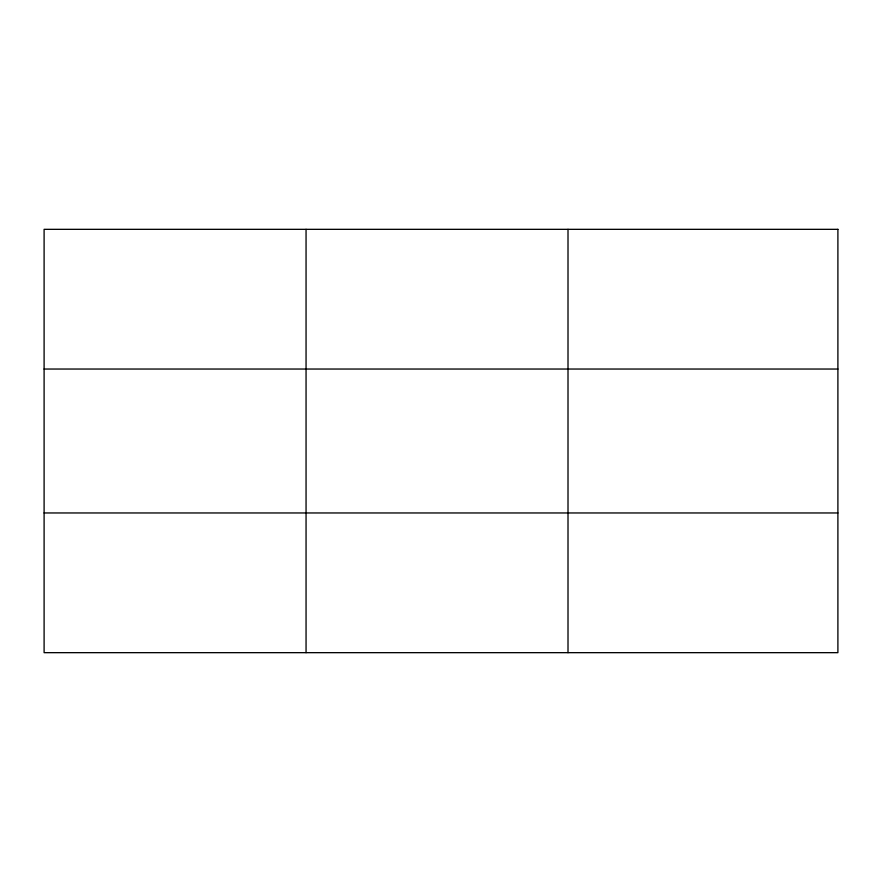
<?xml version="1.0" encoding="UTF-8"?>
<svg xmlns="http://www.w3.org/2000/svg" width="882" height="882" viewBox="0 0 882 882"><rect width="100%" height="100%" fill="white"/><g stroke="black" fill="none" stroke-linecap="round" stroke-linejoin="round"><path stroke-width="1.32" d="M306.054 229.331L306.054 652.669M568.008 229.331L568.008 652.669M44.1 369.04L837.9 369.04M44.1 512.96L837.9 512.96M837.9 229.331L837.9 652.669L44.1 652.669L44.1 229.331L837.9 229.331"/></g></svg>
